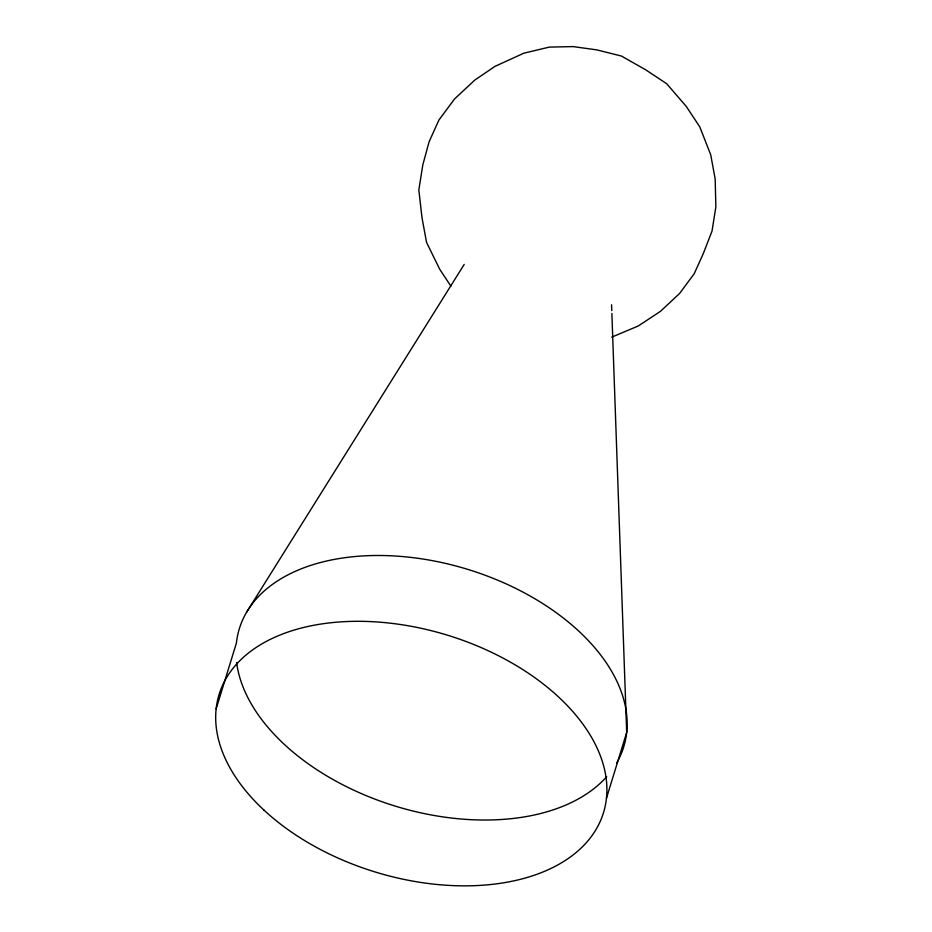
<?xml version="1.0" encoding="UTF-8"?>
<svg xmlns="http://www.w3.org/2000/svg" width="932" height="932" viewBox="0 0 932 932"><rect width="100%" height="100%" fill="white"/><g stroke="black" fill="none" stroke-linecap="round" stroke-linejoin="round"><path stroke-width="1.4" d="M216.142 708.879L236.402 643.057A201.079 123.793 17.1 0 1 470.287 570.163A201.079 123.793 17.1 0 1 616.576 763.145M606.441 798.281L626.688 732.459L611.881 313.502M246.514 612.359L464.206 264.397M611.66 337.186L638.327 325.955L660.532 311.276L679.591 293.475L694.189 273.752L703.345 253.469L712.025 231.089L715.858 206.904L715.182 179.014L710.708 154.759L699.792 126.892L686.255 106.411L666.683 83.717L645.76 69.853L621.434 56.048L596.783 49.874L573.052 46.6L549.321 47.101L523.877 53.182L495.008 66.347L474.761 80.094L454.443 99.072L438.879 120.1L429.128 141.722L422.813 164.847L418.841 189.942L421.998 217.739L426.553 242.413L439.764 269.325L450.913 286.182M611.578 304.764L611.776 310.589M606.709 776.694A201.079 123.793 17.1 0 1 394.9 806.005A201.079 123.793 17.1 0 1 236.635 662.524M263.838 810.001A201.079 123.793 17.1 0 0 596.329 828.979A201.079 123.793 17.1 0 0 373.72 621.761A201.079 123.793 17.1 0 0 263.838 810.001"/></g></svg>
